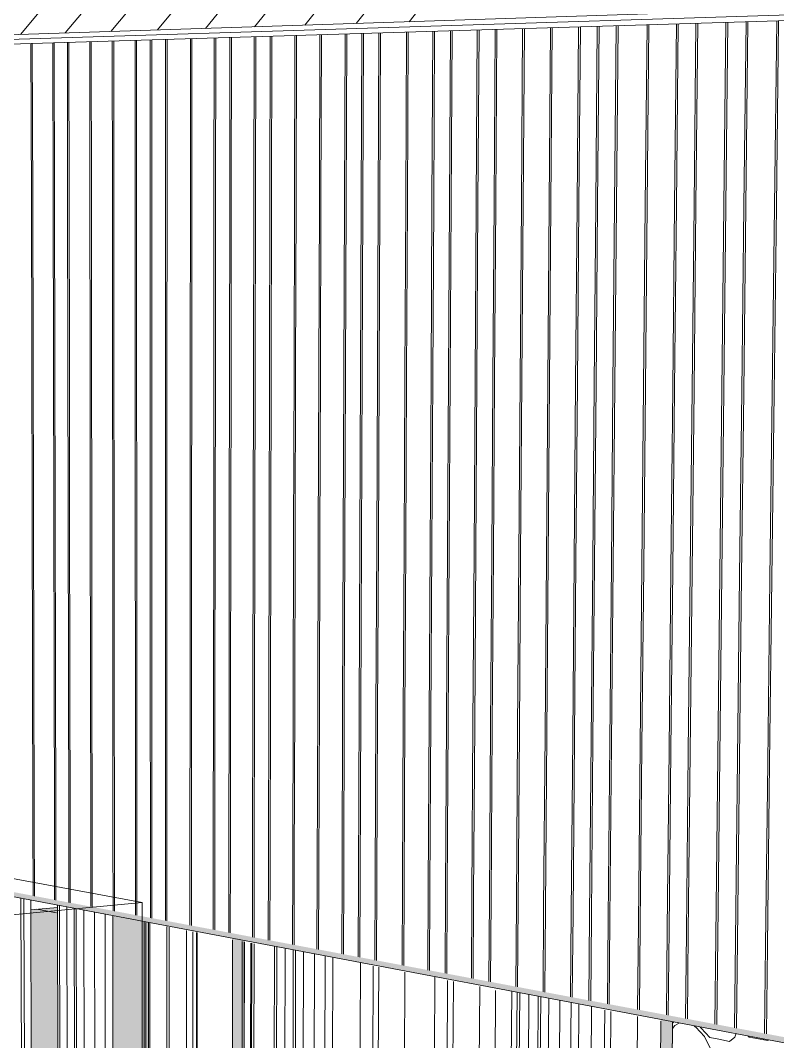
# Model space of a CAD drawing. Header units: inches. Extents: x 5690 to 5695, y -585 to 907.
# Drawn here: x 5690.5857 to 5690.749, y 907.0111 to 907.2314 of the extents above; entities that cross this region are included whole.
import ezdxf

# ---------------------------------------------------------------- set-up
doc = ezdxf.new("R2010")
doc.units = ezdxf.units.IN
doc.header["$MEASUREMENT"] = 0
for name, color, linetype, lineweight in [('A-CLNG', 13, 'Continuous', 13), ('A-DOOR', 31, 'Continuous', 13), ('A-DOOR-FRAM', 31, 'Continuous', 9), ('A-GLAZ-CURT', 52, 'Continuous', 9), ('A-GLAZ-CWMG', 51, 'Continuous', 9), ('A-ROOF', 132, 'Continuous', 13), ('A-ROOF-1', 132, 'Continuous', 9), ('A-ROOF-PATT-1', 132, 'Continuous', 9), ('A-WALL', 113, 'Continuous', 13), ('A-WALL-PATT-1', 111, 'Continuous', 9), ('G-ANNO-SYMB-1', 111, 'Continuous', 9), ('I-WALL', 2, 'Continuous', 13), ('I-WALL-1', 2, 'Continuous', 9), ('S-COLS', 52, 'Continuous', 9), ('S-FNDN', 32, 'Continuous', 13), ('S-FNDN-1', 32, 'Continuous', 9)]:
    doc.layers.add(name, color=color, linetype=linetype, lineweight=lineweight)
doc.layers.add('A-DOOR-1', color=31, linetype='Continuous', lineweight=13, transparency=0.75)

# ---------------------------------------------------------------- blocks, each defined once
blk = doc.blocks.new('FP_1-3D View 1')
at = {"layer": 'A-WALL-PATT-1'}
for p, q in [((5690.7209, 907.19157), (5690.72127, 907.23048)), ((5690.72681, 907.19152), (5690.72721, 907.23066)), ((5690.72722, 907.19151), (5690.72761, 907.23067)), ((5690.73102, 907.19147), (5690.73143, 907.23079)), ((5690.73143, 907.19147), (5690.73184, 907.2308)), ((5690.73747, 907.19141), (5690.7379, 907.23098)), ((5690.73788, 907.19141), (5690.73832, 907.23099)), ((5690.74176, 907.19137), (5690.74222, 907.23111)), ((5690.74218, 907.19137), (5690.74264, 907.23112)), ((5690.74835, 907.19131), (5690.74884, 907.23131)), ((5690.74878, 907.1913), (5690.74926, 907.23133)), ((5690.65021, 907.19225), (5690.65032, 907.22833)), ((5690.65055, 907.19225), (5690.65067, 907.22834)), ((5690.65563, 907.1922), (5690.65577, 907.22849)), ((5690.65598, 907.1922), (5690.65612, 907.2285)), ((5690.65925, 907.19217), (5690.6594, 907.2286)), ((5690.6596, 907.19216), (5690.65975, 907.22861)), ((5690.6629, 907.19213), (5690.66306, 907.22871)), ((5690.66325, 907.19213), (5690.66341, 907.22872)), ((5690.66884, 907.19208), (5690.66902, 907.22889)), ((5690.6692, 907.19207), (5690.66938, 907.22891)), ((5690.67449, 907.19202), (5690.67469, 907.22907)), ((5690.67486, 907.19202), (5690.67506, 907.22908)), ((5690.67826, 907.19198), (5690.67848, 907.22918)), ((5690.67863, 907.19198), (5690.67884, 907.22919)), ((5690.68404, 907.19193), (5690.68427, 907.22936)), ((5690.68441, 907.19192), (5690.68464, 907.22937)), ((5690.68788, 907.19189), (5690.68813, 907.22947)), ((5690.68826, 907.19189), (5690.68851, 907.22948)), ((5690.69378, 907.19183), (5690.69405, 907.22965)), ((5690.69415, 907.19183), (5690.69443, 907.22966)), ((5690.69974, 907.19178), (5690.70004, 907.22983)), ((5690.70013, 907.19177), (5690.70042, 907.22985)), ((5690.70579, 907.19172), (5690.7061, 907.23002)), ((5690.70617, 907.19171), (5690.70649, 907.23003)), ((5690.70981, 907.19168), (5690.71014, 907.23014)), ((5690.71021, 907.19168), (5690.71054, 907.23015)), ((5690.71388, 907.19164), (5690.71422, 907.23026)), ((5690.71427, 907.19164), (5690.71462, 907.23028)), ((5690.7205, 907.19158), (5690.72087, 907.23047)), ((5690.58809, 907.19285), (5690.588, 907.22644)), ((5690.58838, 907.19285), (5690.5883, 907.22645)), ((5690.59279, 907.19281), (5690.59272, 907.22658)), ((5690.59309, 907.19281), (5690.59303, 907.22659)), ((5690.59592, 907.19278), (5690.59586, 907.22668)), ((5690.59623, 907.19278), (5690.59617, 907.22669)), ((5690.60072, 907.19273), (5690.60067, 907.22682)), ((5690.60103, 907.19273), (5690.60098, 907.22683)), ((5690.60557, 907.19269), (5690.60554, 907.22697)), ((5690.60588, 907.19268), (5690.60585, 907.22698)), ((5690.61047, 907.19264), (5690.61046, 907.22712)), ((5690.61079, 907.19264), (5690.61077, 907.22713)), ((5690.61374, 907.19261), (5690.61373, 907.22722)), ((5690.61405, 907.1926), (5690.61405, 907.22723)), ((5690.61703, 907.19258), (5690.61703, 907.22732)), ((5690.61735, 907.19257), (5690.61735, 907.22733)), ((5690.62239, 907.19252), (5690.62241, 907.22748)), ((5690.62271, 907.19252), (5690.62273, 907.22749)), ((5690.62748, 907.19247), (5690.62752, 907.22764)), ((5690.62781, 907.19247), (5690.62785, 907.22765)), ((5690.63088, 907.19244), (5690.63093, 907.22774)), ((5690.63121, 907.19244), (5690.63126, 907.22775)), ((5690.63608, 907.19239), (5690.63615, 907.2279)), ((5690.63641, 907.19239), (5690.63648, 907.22791)), ((5690.63954, 907.19236), (5690.63962, 907.228)), ((5690.63988, 907.19235), (5690.63996, 907.22801)), ((5690.64484, 907.19231), (5690.64494, 907.22816)), ((5690.64518, 907.1923), (5690.64528, 907.22817)), ((5690.58817, 907.15897), (5690.58809, 907.19285)), ((5690.58809, 907.19285), (5690.58809, 907.19285)), ((5690.58847, 907.15896), (5690.58838, 907.19285)), ((5690.58838, 907.19285), (5690.58838, 907.19285)), ((5690.59286, 907.15874), (5690.59279, 907.19281)), ((5690.59279, 907.19281), (5690.59279, 907.19281)), ((5690.59316, 907.15872), (5690.59309, 907.19281)), ((5690.59309, 907.19281), (5690.59309, 907.19281)), ((5690.59598, 907.15858), (5690.59592, 907.19278)), ((5690.59592, 907.19278), (5690.59592, 907.19278)), ((5690.59629, 907.15857), (5690.59623, 907.19278)), ((5690.59623, 907.19278), (5690.59623, 907.19278)), ((5690.60076, 907.15834), (5690.60072, 907.19273)), ((5690.60072, 907.19273), (5690.60072, 907.19273)), ((5690.60107, 907.15833), (5690.60103, 907.19273)), ((5690.60103, 907.19273), (5690.60103, 907.19273)), ((5690.6056, 907.1581), (5690.60557, 907.19269)), ((5690.60557, 907.19269), (5690.60557, 907.19269)), ((5690.60591, 907.15809), (5690.60588, 907.19268)), ((5690.60588, 907.19268), (5690.60588, 907.19268)), ((5690.61049, 907.15786), (5690.61047, 907.19264)), ((5690.61047, 907.19264), (5690.61047, 907.19264)), ((5690.6108, 907.15784), (5690.61079, 907.19264)), ((5690.61079, 907.19264), (5690.61079, 907.19264)), ((5690.61374, 907.1577), (5690.61374, 907.19261)), ((5690.61374, 907.19261), (5690.61374, 907.19261)), ((5690.61406, 907.15768), (5690.61405, 907.1926)), ((5690.61405, 907.1926), (5690.61405, 907.1926)), ((5690.61702, 907.15753), (5690.61703, 907.19258)), ((5690.61703, 907.19258), (5690.61703, 907.19258)), ((5690.61734, 907.15752), (5690.61735, 907.19257)), ((5690.61735, 907.19257), (5690.61735, 907.19257)), ((5690.62236, 907.15726), (5690.62239, 907.19252)), ((5690.62239, 907.19252), (5690.62239, 907.19252)), ((5690.62269, 907.15725), (5690.62271, 907.19252)), ((5690.62271, 907.19252), (5690.62271, 907.19252)), ((5690.62744, 907.15701), (5690.62748, 907.19247)), ((5690.62748, 907.19247), (5690.62748, 907.19247)), ((5690.62777, 907.15699), (5690.62781, 907.19247)), ((5690.62781, 907.19247), (5690.62781, 907.19247)), ((5690.63083, 907.15684), (5690.63088, 907.19244)), ((5690.63088, 907.19244), (5690.63088, 907.19244)), ((5690.63116, 907.15683), (5690.63121, 907.19244)), ((5690.63121, 907.19244), (5690.63121, 907.19244)), ((5690.63601, 907.15658), (5690.63608, 907.19239)), ((5690.63608, 907.19239), (5690.63608, 907.19239)), ((5690.63634, 907.15657), (5690.63641, 907.19239)), ((5690.63641, 907.19239), (5690.63641, 907.19239)), ((5690.63946, 907.15641), (5690.63954, 907.19236)), ((5690.63954, 907.19236), (5690.63954, 907.19236)), ((5690.6398, 907.15639), (5690.63988, 907.19235)), ((5690.63988, 907.19235), (5690.63988, 907.19235)), ((5690.64474, 907.15615), (5690.64484, 907.19231)), ((5690.64484, 907.19231), (5690.64484, 907.19231)), ((5690.64508, 907.15613), (5690.64518, 907.1923)), ((5690.64518, 907.1923), (5690.64518, 907.1923)), ((5690.65009, 907.15588), (5690.65021, 907.19225)), ((5690.65021, 907.19225), (5690.65021, 907.19225)), ((5690.65043, 907.15586), (5690.65055, 907.19225)), ((5690.65055, 907.19225), (5690.65055, 907.19225)), ((5690.6555, 907.15561), (5690.65563, 907.1922)), ((5690.65563, 907.1922), (5690.65563, 907.1922)), ((5690.65585, 907.15559), (5690.65598, 907.1922)), ((5690.65598, 907.1922), (5690.65598, 907.1922)), ((5690.6591, 907.15543), (5690.65925, 907.19217)), ((5690.65925, 907.19217), (5690.65925, 907.19217)), ((5690.65945, 907.15541), (5690.6596, 907.19216)), ((5690.6596, 907.19216), (5690.6596, 907.19216)), ((5690.66274, 907.15525), (5690.6629, 907.19213)), ((5690.6629, 907.19213), (5690.6629, 907.19213)), ((5690.66309, 907.15523), (5690.66325, 907.19213)), ((5690.66325, 907.19213), (5690.66325, 907.19213)), ((5690.66866, 907.15495), (5690.66884, 907.19208)), ((5690.66884, 907.19208), (5690.66884, 907.19208)), ((5690.66902, 907.15493), (5690.6692, 907.19207)), ((5690.6692, 907.19207), (5690.6692, 907.19207)), ((5690.67429, 907.15467), (5690.67449, 907.19202)), ((5690.67449, 907.19202), (5690.67449, 907.19202)), ((5690.67466, 907.15465), (5690.67486, 907.19202)), ((5690.67486, 907.19202), (5690.67486, 907.19202)), ((5690.67805, 907.15448), (5690.67826, 907.19198)), ((5690.67826, 907.19198), (5690.67826, 907.19198)), ((5690.67841, 907.15447), (5690.67863, 907.19198)), ((5690.67863, 907.19198), (5690.67863, 907.19198)), ((5690.6838, 907.1542), (5690.68404, 907.19193)), ((5690.68404, 907.19193), (5690.68404, 907.19193)), ((5690.68417, 907.15418), (5690.68441, 907.19192)), ((5690.68441, 907.19192), (5690.68441, 907.19192)), ((5690.68763, 907.154), (5690.68788, 907.19189)), ((5690.68788, 907.19189), (5690.68788, 907.19189)), ((5690.68801, 907.15399), (5690.68826, 907.19189)), ((5690.68826, 907.19189), (5690.68826, 907.19189)), ((5690.6935, 907.15371), (5690.69378, 907.19183)), ((5690.69378, 907.19183), (5690.69378, 907.19183)), ((5690.69388, 907.15369), (5690.69415, 907.19183)), ((5690.69415, 907.19183), (5690.69415, 907.19183)), ((5690.69945, 907.15341), (5690.69974, 907.19178)), ((5690.69974, 907.19178), (5690.69974, 907.19178)), ((5690.69983, 907.1534), (5690.70013, 907.19177)), ((5690.70013, 907.19177), (5690.70013, 907.19177)), ((5690.70547, 907.15311), (5690.70579, 907.19172)), ((5690.70579, 907.19172), (5690.70579, 907.19172)), ((5690.70586, 907.15309), (5690.70617, 907.19171)), ((5690.70617, 907.19171), (5690.70617, 907.19171)), ((5690.70948, 907.15291), (5690.70981, 907.19168)), ((5690.70981, 907.19168), (5690.70981, 907.19168)), ((5690.70987, 907.15289), (5690.71021, 907.19168)), ((5690.71021, 907.19168), (5690.71021, 907.19168)), ((5690.71353, 907.15271), (5690.71388, 907.19164)), ((5690.71388, 907.19164), (5690.71388, 907.19164)), ((5690.71392, 907.15269), (5690.71427, 907.19164)), ((5690.71427, 907.19164), (5690.71427, 907.19164)), ((5690.72013, 907.15238), (5690.7205, 907.19158)), ((5690.7205, 907.19158), (5690.7205, 907.19158)), ((5690.72052, 907.15236), (5690.7209, 907.19157)), ((5690.7209, 907.19157), (5690.7209, 907.19157)), ((5690.72641, 907.15207), (5690.72681, 907.19152)), ((5690.72681, 907.19152), (5690.72681, 907.19152)), ((5690.72681, 907.15205), (5690.72722, 907.19151)), ((5690.72722, 907.19151), (5690.72722, 907.19151)), ((5690.7306, 907.15186), (5690.73102, 907.19147)), ((5690.73101, 907.15184), (5690.73143, 907.19147)), ((5690.73102, 907.19147), (5690.73102, 907.19147)), ((5690.73143, 907.19147), (5690.73143, 907.19147)), ((5690.73702, 907.15154), (5690.73747, 907.19141)), ((5690.73743, 907.15152), (5690.73788, 907.19141)), ((5690.73747, 907.19141), (5690.73747, 907.19141)), ((5690.73788, 907.19141), (5690.73788, 907.19141)), ((5690.7413, 907.15132), (5690.74176, 907.19137)), ((5690.74172, 907.1513), (5690.74218, 907.19137)), ((5690.74176, 907.19137), (5690.74176, 907.19137)), ((5690.74218, 907.19137), (5690.74218, 907.19137)), ((5690.74787, 907.151), (5690.74835, 907.19131)), ((5690.74829, 907.15098), (5690.74878, 907.1913)), ((5690.74835, 907.19131), (5690.74835, 907.19131)), ((5690.74878, 907.1913), (5690.74878, 907.1913)), ((5690.58825, 907.1253), (5690.58817, 907.15897)), ((5690.58817, 907.15897), (5690.58817, 907.15897)), ((5690.58855, 907.12527), (5690.58847, 907.15896)), ((5690.58847, 907.15896), (5690.58847, 907.15896)), ((5690.59293, 907.12488), (5690.59286, 907.15874)), ((5690.59286, 907.15874), (5690.59286, 907.15874)), ((5690.59323, 907.12485), (5690.59316, 907.15872)), ((5690.59316, 907.15872), (5690.59316, 907.15872)), ((5690.59604, 907.1246), (5690.59598, 907.15858)), ((5690.59598, 907.15858), (5690.59598, 907.15858)), ((5690.59635, 907.12457), (5690.59629, 907.15857)), ((5690.59629, 907.15857), (5690.59629, 907.15857)), ((5690.60081, 907.12417), (5690.60076, 907.15834)), ((5690.60076, 907.15834), (5690.60076, 907.15834)), ((5690.60111, 907.12414), (5690.60107, 907.15833)), ((5690.60107, 907.15833), (5690.60107, 907.15833)), ((5690.60563, 907.12374), (5690.6056, 907.1581)), ((5690.6056, 907.1581), (5690.6056, 907.1581)), ((5690.60594, 907.12371), (5690.60591, 907.15809)), ((5690.60591, 907.15809), (5690.60591, 907.15809)), ((5690.6105, 907.1233), (5690.61049, 907.15786)), ((5690.61049, 907.15786), (5690.61049, 907.15786)), ((5690.61081, 907.12327), (5690.6108, 907.15784)), ((5690.6108, 907.15784), (5690.6108, 907.15784)), ((5690.61375, 907.123), (5690.61374, 907.1577)), ((5690.61374, 907.1577), (5690.61374, 907.1577)), ((5690.61406, 907.12298), (5690.61406, 907.15768)), ((5690.61406, 907.15768), (5690.61406, 907.15768)), ((5690.61701, 907.12271), (5690.61702, 907.15753)), ((5690.61702, 907.15753), (5690.61702, 907.15753)), ((5690.61733, 907.12268), (5690.61734, 907.15752)), ((5690.61734, 907.15752), (5690.61734, 907.15752)), ((5690.62234, 907.12223), (5690.62236, 907.15726)), ((5690.62236, 907.15726), (5690.62236, 907.15726)), ((5690.62266, 907.1222), (5690.62269, 907.15725)), ((5690.62269, 907.15725), (5690.62269, 907.15725)), ((5690.62741, 907.12178), (5690.62744, 907.15701)), ((5690.62744, 907.15701), (5690.62744, 907.15701)), ((5690.62773, 907.12175), (5690.62777, 907.15699)), ((5690.62777, 907.15699), (5690.62777, 907.15699)), ((5690.63078, 907.12147), (5690.63083, 907.15684)), ((5690.63083, 907.15684), (5690.63083, 907.15684)), ((5690.63111, 907.12144), (5690.63116, 907.15683)), ((5690.63116, 907.15683), (5690.63116, 907.15683)), ((5690.63594, 907.12101), (5690.63601, 907.15658)), ((5690.63601, 907.15658), (5690.63601, 907.15658)), ((5690.63627, 907.12098), (5690.63634, 907.15657)), ((5690.63634, 907.15657), (5690.63634, 907.15657)), ((5690.63938, 907.1207), (5690.63946, 907.15641)), ((5690.63946, 907.15641), (5690.63946, 907.15641)), ((5690.63972, 907.12067), (5690.6398, 907.15639)), ((5690.6398, 907.15639), (5690.6398, 907.15639)), ((5690.64465, 907.12022), (5690.64474, 907.15615)), ((5690.64474, 907.15615), (5690.64474, 907.15615)), ((5690.64499, 907.12019), (5690.64508, 907.15613)), ((5690.64508, 907.15613), (5690.64508, 907.15613)), ((5690.64998, 907.11974), (5690.65009, 907.15588)), ((5690.65009, 907.15588), (5690.65009, 907.15588)), ((5690.65032, 907.11971), (5690.65043, 907.15586)), ((5690.65043, 907.15586), (5690.65043, 907.15586)), ((5690.65537, 907.11926), (5690.6555, 907.15561)), ((5690.6555, 907.15561), (5690.6555, 907.15561)), ((5690.65571, 907.11923), (5690.65585, 907.15559)), ((5690.65585, 907.15559), (5690.65585, 907.15559)), ((5690.65896, 907.11894), (5690.6591, 907.15543)), ((5690.6591, 907.15543), (5690.6591, 907.15543)), ((5690.65931, 907.1189), (5690.65945, 907.15541)), ((5690.65945, 907.15541), (5690.65945, 907.15541)), ((5690.66258, 907.11861), (5690.66274, 907.15525)), ((5690.66274, 907.15525), (5690.66274, 907.15525)), ((5690.66293, 907.11858), (5690.66309, 907.15523)), ((5690.66309, 907.15523), (5690.66309, 907.15523)), ((5690.66848, 907.11808), (5690.66866, 907.15495)), ((5690.66866, 907.15495), (5690.66866, 907.15495)), ((5690.66883, 907.11805), (5690.66902, 907.15493)), ((5690.66902, 907.15493), (5690.66902, 907.15493)), ((5690.67409, 907.11757), (5690.67429, 907.15467)), ((5690.67429, 907.15467), (5690.67429, 907.15467)), ((5690.67445, 907.11754), (5690.67466, 907.15465)), ((5690.67466, 907.15465), (5690.67466, 907.15465)), ((5690.67784, 907.11724), (5690.67805, 907.15448)), ((5690.67805, 907.15448), (5690.67805, 907.15448)), ((5690.6782, 907.1172), (5690.67841, 907.15447)), ((5690.67841, 907.15447), (5690.67841, 907.15447)), ((5690.68357, 907.11672), (5690.6838, 907.1542)), ((5690.6838, 907.1542), (5690.6838, 907.1542)), ((5690.68393, 907.11669), (5690.68417, 907.15418)), ((5690.68417, 907.15418), (5690.68417, 907.15418)), ((5690.68738, 907.11638), (5690.68763, 907.154)), ((5690.68763, 907.154), (5690.68763, 907.154)), ((5690.68776, 907.11634), (5690.68801, 907.15399)), ((5690.68801, 907.15399), (5690.68801, 907.15399)), ((5690.69323, 907.11585), (5690.6935, 907.15371)), ((5690.6935, 907.15371), (5690.6935, 907.15371)), ((5690.69361, 907.11582), (5690.69388, 907.15369)), ((5690.69388, 907.15369), (5690.69388, 907.15369)), ((5690.69916, 907.11532), (5690.69945, 907.15341)), ((5690.69945, 907.15341), (5690.69945, 907.15341)), ((5690.69954, 907.11528), (5690.69983, 907.1534)), ((5690.69983, 907.1534), (5690.69983, 907.1534)), ((5690.70515, 907.11478), (5690.70547, 907.15311)), ((5690.70547, 907.15311), (5690.70547, 907.15311)), ((5690.70554, 907.11474), (5690.70586, 907.15309)), ((5690.70586, 907.15309), (5690.70586, 907.15309)), ((5690.70915, 907.11442), (5690.70948, 907.15291)), ((5690.70948, 907.15291), (5690.70948, 907.15291)), ((5690.70954, 907.11438), (5690.70987, 907.15289)), ((5690.70987, 907.15289), (5690.70987, 907.15289)), ((5690.71318, 907.11406), (5690.71353, 907.15271)), ((5690.71353, 907.15271), (5690.71353, 907.15271)), ((5690.71357, 907.11402), (5690.71392, 907.15269)), ((5690.71392, 907.15269), (5690.71392, 907.15269)), ((5690.71975, 907.11347), (5690.72013, 907.15238)), ((5690.72013, 907.15238), (5690.72013, 907.15238)), ((5690.72015, 907.11343), (5690.72052, 907.15236)), ((5690.72052, 907.15236), (5690.72052, 907.15236)), ((5690.72601, 907.1129), (5690.72641, 907.15207)), ((5690.72641, 907.15207), (5690.72641, 907.15207)), ((5690.72642, 907.11287), (5690.72681, 907.15205)), ((5690.72681, 907.15205), (5690.72681, 907.15205)), ((5690.73019, 907.11253), (5690.7306, 907.15186)), ((5690.73059, 907.11249), (5690.73101, 907.15184)), ((5690.7306, 907.15186), (5690.7306, 907.15186)), ((5690.73101, 907.15184), (5690.73101, 907.15184)), ((5690.73658, 907.11195), (5690.73702, 907.15154)), ((5690.73699, 907.11191), (5690.73743, 907.15152)), ((5690.73702, 907.15154), (5690.73702, 907.15154)), ((5690.73743, 907.15152), (5690.73743, 907.15152)), ((5690.74085, 907.11157), (5690.7413, 907.15132)), ((5690.74126, 907.11153), (5690.74172, 907.1513)), ((5690.7413, 907.15132), (5690.7413, 907.15132)), ((5690.74172, 907.1513), (5690.74172, 907.1513)), ((5690.74738, 907.11098), (5690.74787, 907.151)), ((5690.7478, 907.11094), (5690.74829, 907.15098)), ((5690.74787, 907.151), (5690.74787, 907.151)), ((5690.74829, 907.15098), (5690.74829, 907.15098)), ((5690.58834, 907.09183), (5690.58825, 907.1253)), ((5690.58825, 907.1253), (5690.58825, 907.1253)), ((5690.58863, 907.09179), (5690.58855, 907.12527)), ((5690.58855, 907.12527), (5690.58855, 907.12527)), ((5690.593, 907.09123), (5690.59293, 907.12488)), ((5690.59293, 907.12488), (5690.59293, 907.12488)), ((5690.5933, 907.09119), (5690.59323, 907.12485)), ((5690.59323, 907.12485), (5690.59323, 907.12485)), ((5690.5961, 907.09082), (5690.59604, 907.1246)), ((5690.59604, 907.1246), (5690.59604, 907.1246)), ((5690.59641, 907.09078), (5690.59635, 907.12457)), ((5690.59635, 907.12457), (5690.59635, 907.12457)), ((5690.60085, 907.09021), (5690.60081, 907.12417)), ((5690.60081, 907.12417), (5690.60081, 907.12417)), ((5690.60116, 907.09017), (5690.60111, 907.12414)), ((5690.60111, 907.12414), (5690.60111, 907.12414)), ((5690.60566, 907.08958), (5690.60563, 907.12374)), ((5690.60563, 907.12374), (5690.60563, 907.12374)), ((5690.60597, 907.08954), (5690.60594, 907.12371)), ((5690.60594, 907.12371), (5690.60594, 907.12371)), ((5690.61052, 907.08895), (5690.6105, 907.1233)), ((5690.6105, 907.1233), (5690.6105, 907.1233)), ((5690.61083, 907.08891), (5690.61081, 907.12327)), ((5690.61081, 907.12327), (5690.61081, 907.12327)), ((5690.61375, 907.08853), (5690.61375, 907.123)), ((5690.61375, 907.123), (5690.61375, 907.123)), ((5690.61406, 907.08849), (5690.61406, 907.12298)), ((5690.61406, 907.12298), (5690.61406, 907.12298)), ((5690.61701, 907.08811), (5690.61701, 907.12271)), ((5690.61701, 907.12271), (5690.61701, 907.12271)), ((5690.61733, 907.08807), (5690.61733, 907.12268)), ((5690.61733, 907.12268), (5690.61733, 907.12268)), ((5690.62232, 907.08742), (5690.62234, 907.12223)), ((5690.62234, 907.12223), (5690.62234, 907.12223)), ((5690.62264, 907.08738), (5690.62266, 907.1222)), ((5690.62266, 907.1222), (5690.62266, 907.1222)), ((5690.62737, 907.08677), (5690.62741, 907.12178)), ((5690.62741, 907.12178), (5690.62741, 907.12178)), ((5690.62769, 907.08672), (5690.62773, 907.12175)), ((5690.62773, 907.12175), (5690.62773, 907.12175)), ((5690.63073, 907.08633), (5690.63078, 907.12147)), ((5690.63078, 907.12147), (5690.63078, 907.12147)), ((5690.63106, 907.08629), (5690.63111, 907.12144)), ((5690.63111, 907.12144), (5690.63111, 907.12144)), ((5690.63588, 907.08566), (5690.63594, 907.12101)), ((5690.63594, 907.12101), (5690.63594, 907.12101)), ((5690.63621, 907.08562), (5690.63627, 907.12098)), ((5690.63627, 907.12098), (5690.63627, 907.12098)), ((5690.6393, 907.08522), (5690.63938, 907.1207)), ((5690.63938, 907.1207), (5690.63938, 907.1207)), ((5690.63964, 907.08517), (5690.63972, 907.12067)), ((5690.63972, 907.12067), (5690.63972, 907.12067)), ((5690.64455, 907.08454), (5690.64465, 907.12022)), ((5690.64465, 907.12022), (5690.64465, 907.12022)), ((5690.64489, 907.08449), (5690.64499, 907.12019)), ((5690.64499, 907.12019), (5690.64499, 907.12019)), ((5690.64986, 907.08385), (5690.64998, 907.11974)), ((5690.64998, 907.11974), (5690.64998, 907.11974)), ((5690.6502, 907.0838), (5690.65032, 907.11971)), ((5690.65032, 907.11971), (5690.65032, 907.11971)), ((5690.65523, 907.08315), (5690.65537, 907.11926)), ((5690.65537, 907.11926), (5690.65537, 907.11926)), ((5690.65558, 907.0831), (5690.65571, 907.11923)), ((5690.65571, 907.11923), (5690.65571, 907.11923)), ((5690.65881, 907.08268), (5690.65896, 907.11894)), ((5690.65896, 907.11894), (5690.65896, 907.11894)), ((5690.65916, 907.08264), (5690.65931, 907.1189)), ((5690.65931, 907.1189), (5690.65931, 907.1189)), ((5690.66242, 907.08222), (5690.66258, 907.11861)), ((5690.66258, 907.11861), (5690.66258, 907.11861)), ((5690.66277, 907.08217), (5690.66293, 907.11858)), ((5690.66293, 907.11858), (5690.66293, 907.11858)), ((5690.6683, 907.08145), (5690.66848, 907.11808)), ((5690.66848, 907.11808), (5690.66848, 907.11808)), ((5690.66866, 907.08141), (5690.66883, 907.11805)), ((5690.66883, 907.11805), (5690.66883, 907.11805)), ((5690.6739, 907.08073), (5690.67409, 907.11757)), ((5690.67409, 907.11757), (5690.67409, 907.11757)), ((5690.67425, 907.08068), (5690.67445, 907.11754)), ((5690.67445, 907.11754), (5690.67445, 907.11754)), ((5690.67762, 907.08024), (5690.67784, 907.11724)), ((5690.67784, 907.11724), (5690.67784, 907.11724)), ((5690.67799, 907.0802), (5690.6782, 907.1172)), ((5690.6782, 907.1172), (5690.6782, 907.1172)), ((5690.68333, 907.0795), (5690.68357, 907.11672)), ((5690.68357, 907.11672), (5690.68357, 907.11672)), ((5690.6837, 907.07946), (5690.68393, 907.11669)), ((5690.68393, 907.11669), (5690.68393, 907.11669)), ((5690.68714, 907.07901), (5690.68738, 907.11638)), ((5690.68738, 907.11638), (5690.68738, 907.11638)), ((5690.68751, 907.07896), (5690.68776, 907.11634)), ((5690.68776, 907.11634), (5690.68776, 907.11634)), ((5690.69297, 907.07825), (5690.69323, 907.11585)), ((5690.69323, 907.11585), (5690.69323, 907.11585)), ((5690.69334, 907.0782), (5690.69361, 907.11582)), ((5690.69361, 907.11582), (5690.69361, 907.11582)), ((5690.69887, 907.07749), (5690.69916, 907.11532)), ((5690.69916, 907.11532), (5690.69916, 907.11532)), ((5690.69924, 907.07744), (5690.69954, 907.11528)), ((5690.69954, 907.11528), (5690.69954, 907.11528)), ((5690.70484, 907.07671), (5690.70515, 907.11478)), ((5690.70515, 907.11478), (5690.70515, 907.11478)), ((5690.70522, 907.07666), (5690.70554, 907.11474)), ((5690.70554, 907.11474), (5690.70554, 907.11474)), ((5690.70882, 907.0762), (5690.70915, 907.11442)), ((5690.70915, 907.11442), (5690.70915, 907.11442)), ((5690.70921, 907.07615), (5690.70954, 907.11438)), ((5690.70954, 907.11438), (5690.70954, 907.11438)), ((5690.71284, 907.07567), (5690.71318, 907.11406)), ((5690.71318, 907.11406), (5690.71318, 907.11406)), ((5690.71323, 907.07562), (5690.71357, 907.11402)), ((5690.71357, 907.11402), (5690.71357, 907.11402)), ((5690.71938, 907.07482), (5690.71975, 907.11347)), ((5690.71975, 907.11347), (5690.71975, 907.11347)), ((5690.71978, 907.07477), (5690.72015, 907.11343)), ((5690.72015, 907.11343), (5690.72015, 907.11343)), ((5690.72562, 907.07402), (5690.72601, 907.1129)), ((5690.72601, 907.1129), (5690.72601, 907.1129)), ((5690.72602, 907.07396), (5690.72642, 907.11287)), ((5690.72642, 907.11287), (5690.72642, 907.11287)), ((5690.72978, 907.07348), (5690.73019, 907.11253)), ((5690.73018, 907.07342), (5690.73059, 907.11249)), ((5690.73019, 907.11253), (5690.73019, 907.11253)), ((5690.73059, 907.11249), (5690.73059, 907.11249)), ((5690.73615, 907.07265), (5690.73658, 907.11195)), ((5690.73655, 907.0726), (5690.73699, 907.11191)), ((5690.73658, 907.11195), (5690.73658, 907.11195)), ((5690.73699, 907.11191), (5690.73699, 907.11191)), ((5690.74039, 907.0721), (5690.74085, 907.11157)), ((5690.74081, 907.07204), (5690.74126, 907.11153)), ((5690.74085, 907.11157), (5690.74085, 907.11157)), ((5690.74126, 907.11153), (5690.74126, 907.11153)), ((5690.7469, 907.07125), (5690.74738, 907.11098)), ((5690.74732, 907.0712), (5690.7478, 907.11094)), ((5690.74738, 907.11098), (5690.74738, 907.11098)), ((5690.7478, 907.11094), (5690.7478, 907.11094)), ((5690.58842, 907.05857), (5690.58834, 907.09183)), ((5690.58834, 907.09183), (5690.58834, 907.09183)), ((5690.58871, 907.05852), (5690.58863, 907.09179)), ((5690.58863, 907.09179), (5690.58863, 907.09179)), ((5690.59307, 907.05778), (5690.593, 907.09123)), ((5690.593, 907.09123), (5690.593, 907.09123)), ((5690.59337, 907.05773), (5690.5933, 907.09119)), ((5690.5933, 907.09119), (5690.5933, 907.09119)), ((5690.59616, 907.05726), (5690.5961, 907.09082)), ((5690.5961, 907.09082), (5690.5961, 907.09082)), ((5690.59646, 907.05721), (5690.59641, 907.09078)), ((5690.59641, 907.09078), (5690.59641, 907.09078)), ((5690.6009, 907.05645), (5690.60085, 907.09021)), ((5690.60085, 907.09021), (5690.60085, 907.09021)), ((5690.6012, 907.0564), (5690.60116, 907.09017)), ((5690.60116, 907.09017), (5690.60116, 907.09017)), ((5690.60569, 907.05564), (5690.60566, 907.08958)), ((5690.60566, 907.08958), (5690.60566, 907.08958)), ((5690.606, 907.05559), (5690.60597, 907.08954)), ((5690.60597, 907.08954), (5690.60597, 907.08954)), ((5690.61053, 907.05482), (5690.61052, 907.08895)), ((5690.61052, 907.08895), (5690.61052, 907.08895)), ((5690.61084, 907.05477), (5690.61083, 907.08891)), ((5690.61083, 907.08891), (5690.61083, 907.08891)), ((5690.61376, 907.05428), (5690.61375, 907.08853)), ((5690.61375, 907.08853), (5690.61375, 907.08853)), ((5690.61407, 907.05422), (5690.61406, 907.08849)), ((5690.61406, 907.08849), (5690.61406, 907.08849)), ((5690.617, 907.05373), (5690.61701, 907.08811)), ((5690.61701, 907.08811), (5690.61701, 907.08811)), ((5690.61732, 907.05367), (5690.61733, 907.08807)), ((5690.61733, 907.08807), (5690.61733, 907.08807)), ((5690.6223, 907.05283), (5690.62232, 907.08742)), ((5690.62232, 907.08742), (5690.62232, 907.08742)), ((5690.62261, 907.05278), (5690.62264, 907.08738)), ((5690.62264, 907.08738), (5690.62264, 907.08738)), ((5690.62733, 907.05198), (5690.62737, 907.08677)), ((5690.62737, 907.08677), (5690.62737, 907.08677)), ((5690.62765, 907.05192), (5690.62769, 907.08672)), ((5690.62769, 907.08672), (5690.62769, 907.08672)), ((5690.63068, 907.05141), (5690.63073, 907.08633)), ((5690.63073, 907.08633), (5690.63073, 907.08633)), ((5690.63101, 907.05136), (5690.63106, 907.08629)), ((5690.63106, 907.08629), (5690.63106, 907.08629)), ((5690.63581, 907.05054), (5690.63588, 907.08566)), ((5690.63588, 907.08566), (5690.63588, 907.08566)), ((5690.63614, 907.05049), (5690.63621, 907.08562)), ((5690.63621, 907.08562), (5690.63621, 907.08562)), ((5690.63923, 907.04997), (5690.6393, 907.08522)), ((5690.6393, 907.08522), (5690.6393, 907.08522)), ((5690.63956, 907.04991), (5690.63964, 907.08517)), ((5690.63964, 907.08517), (5690.63964, 907.08517)), ((5690.64446, 907.04908), (5690.64455, 907.08454)), ((5690.64455, 907.08454), (5690.64455, 907.08454)), ((5690.64479, 907.04902), (5690.64489, 907.08449)), ((5690.64489, 907.08449), (5690.64489, 907.08449)), ((5690.64975, 907.04818), (5690.64986, 907.08385)), ((5690.64986, 907.08385), (5690.64986, 907.08385)), ((5690.65009, 907.04813), (5690.6502, 907.0838)), ((5690.6502, 907.0838), (5690.6502, 907.0838)), ((5690.6551, 907.04728), (5690.65523, 907.08315)), ((5690.65523, 907.08315), (5690.65523, 907.08315)), ((5690.65545, 907.04722), (5690.65558, 907.0831)), ((5690.65558, 907.0831), (5690.65558, 907.0831)), ((5690.65867, 907.04667), (5690.65881, 907.08268)), ((5690.65881, 907.08268), (5690.65881, 907.08268)), ((5690.65902, 907.04661), (5690.65916, 907.08264)), ((5690.65916, 907.08264), (5690.65916, 907.08264)), ((5690.66226, 907.04606), (5690.66242, 907.08222)), ((5690.66242, 907.08222), (5690.66242, 907.08222)), ((5690.66261, 907.04601), (5690.66277, 907.08217)), ((5690.66277, 907.08217), (5690.66277, 907.08217)), ((5690.66812, 907.04507), (5690.6683, 907.08145)), ((5690.6683, 907.08145), (5690.6683, 907.08145)), ((5690.66848, 907.04501), (5690.66866, 907.08141)), ((5690.66866, 907.08141), (5690.66866, 907.08141)), ((5690.6737, 907.04413), (5690.6739, 907.08073)), ((5690.6739, 907.08073), (5690.6739, 907.08073)), ((5690.67406, 907.04407), (5690.67425, 907.08068)), ((5690.67425, 907.08068), (5690.67425, 907.08068)), ((5690.67741, 907.0435), (5690.67762, 907.08024)), ((5690.67762, 907.08024), (5690.67762, 907.08024)), ((5690.67777, 907.04344), (5690.67799, 907.0802)), ((5690.67799, 907.0802), (5690.67799, 907.0802)), ((5690.6831, 907.04254), (5690.68333, 907.0795)), ((5690.68333, 907.0795), (5690.68333, 907.0795)), ((5690.68347, 907.04247), (5690.6837, 907.07946)), ((5690.6837, 907.07946), (5690.6837, 907.07946)), ((5690.68689, 907.0419), (5690.68714, 907.07901)), ((5690.68714, 907.07901), (5690.68714, 907.07901)), ((5690.68726, 907.04183), (5690.68751, 907.07896)), ((5690.68751, 907.07896), (5690.68751, 907.07896)), ((5690.6927, 907.04091), (5690.69297, 907.07825)), ((5690.69297, 907.07825), (5690.69297, 907.07825)), ((5690.69307, 907.04085), (5690.69334, 907.0782)), ((5690.69334, 907.0782), (5690.69334, 907.0782)), ((5690.69858, 907.03992), (5690.69887, 907.07749)), ((5690.69887, 907.07749), (5690.69887, 907.07749)), ((5690.69895, 907.03985), (5690.69924, 907.07744)), ((5690.69924, 907.07744), (5690.69924, 907.07744)), ((5690.70453, 907.03891), (5690.70484, 907.07671)), ((5690.70484, 907.07671), (5690.70484, 907.07671)), ((5690.70491, 907.03884), (5690.70522, 907.07666)), ((5690.70522, 907.07666), (5690.70522, 907.07666)), ((5690.7085, 907.03824), (5690.70882, 907.0762)), ((5690.70882, 907.0762), (5690.70882, 907.0762)), ((5690.70888, 907.03817), (5690.70921, 907.07615)), ((5690.70921, 907.07615), (5690.70921, 907.07615)), ((5690.71249, 907.03756), (5690.71284, 907.07567)), ((5690.71284, 907.07567), (5690.71284, 907.07567)), ((5690.71288, 907.03749), (5690.71323, 907.07562)), ((5690.71323, 907.07562), (5690.71323, 907.07562)), ((5690.71902, 907.03646), (5690.71938, 907.07482)), ((5690.71938, 907.07482), (5690.71938, 907.07482)), ((5690.71941, 907.03639), (5690.71978, 907.07477)), ((5690.71978, 907.07477), (5690.71978, 907.07477)), ((5690.72523, 907.0354), (5690.72562, 907.07402)), ((5690.72562, 907.07402), (5690.72562, 907.07402)), ((5690.72563, 907.03534), (5690.72602, 907.07396)), ((5690.72602, 907.07396), (5690.72602, 907.07396)), ((5690.72937, 907.0347), (5690.72978, 907.07348)), ((5690.72977, 907.03464), (5690.73018, 907.07342)), ((5690.72978, 907.07348), (5690.72978, 907.07348)), ((5690.73018, 907.07342), (5690.73018, 907.07342)), ((5690.73571, 907.03363), (5690.73615, 907.07265)), ((5690.73612, 907.03356), (5690.73655, 907.0726)), ((5690.73615, 907.07265), (5690.73615, 907.07265)), ((5690.73655, 907.0726), (5690.73655, 907.0726)), ((5690.73994, 907.03291), (5690.74039, 907.0721)), ((5690.74035, 907.03284), (5690.74081, 907.07204)), ((5690.74039, 907.0721), (5690.74039, 907.0721)), ((5690.74081, 907.07204), (5690.74081, 907.07204)), ((5690.74642, 907.03182), (5690.7469, 907.07125)), ((5690.74684, 907.03175), (5690.74732, 907.0712)), ((5690.7469, 907.07125), (5690.7469, 907.07125)), ((5690.74732, 907.0712), (5690.74732, 907.0712)), ((5690.58846, 907.04253), (5690.58842, 907.05857)), ((5690.58842, 907.05857), (5690.58842, 907.05857)), ((5690.58875, 907.04247), (5690.58871, 907.05852)), ((5690.58871, 907.05852), (5690.58871, 907.05852)), ((5690.5931, 907.04165), (5690.59307, 907.05778)), ((5690.59307, 907.05778), (5690.59307, 907.05778)), ((5690.5934, 907.0416), (5690.59337, 907.05773)), ((5690.59337, 907.05773), (5690.59337, 907.05773)), ((5690.59619, 907.04107), (5690.59616, 907.05726)), ((5690.59616, 907.05726), (5690.59616, 907.05726)), ((5690.59649, 907.04101), (5690.59646, 907.05721)), ((5690.59646, 907.05721), (5690.59646, 907.05721)), ((5690.60092, 907.04018), (5690.6009, 907.05645)), ((5690.6009, 907.05645), (5690.6009, 907.05645)), ((5690.60122, 907.04012), (5690.6012, 907.0564)), ((5690.6012, 907.0564), (5690.6012, 907.0564)), ((5690.6057, 907.03928), (5690.60569, 907.05564)), ((5690.60569, 907.05564), (5690.60569, 907.05564)), ((5690.60601, 907.03922), (5690.606, 907.05559)), ((5690.606, 907.05559), (5690.606, 907.05559)), ((5690.61054, 907.03837), (5690.61053, 907.05482)), ((5690.61053, 907.05482), (5690.61053, 907.05482)), ((5690.61085, 907.03831), (5690.61084, 907.05477)), ((5690.61084, 907.05477), (5690.61084, 907.05477)), ((5690.61376, 907.03776), (5690.61376, 907.05428)), ((5690.61376, 907.05428), (5690.61376, 907.05428)), ((5690.61407, 907.0377), (5690.61407, 907.05422)), ((5690.61407, 907.05422), (5690.61407, 907.05422)), ((5690.617, 907.03715), (5690.617, 907.05373)), ((5690.617, 907.05373), (5690.617, 907.05373)), ((5690.61732, 907.03709), (5690.61732, 907.05367)), ((5690.61732, 907.05367), (5690.61732, 907.05367)), ((5690.62228, 907.03616), (5690.6223, 907.05283)), ((5690.6223, 907.05283), (5690.6223, 907.05283)), ((5690.6226, 907.0361), (5690.62261, 907.05278)), ((5690.62261, 907.05278), (5690.62261, 907.05278)), ((5690.62731, 907.03521), (5690.62733, 907.05198)), ((5690.62733, 907.05198), (5690.62733, 907.05198)), ((5690.62763, 907.03515), (5690.62765, 907.05192)), ((5690.62765, 907.05192), (5690.62765, 907.05192)), ((5690.63066, 907.03458), (5690.63068, 907.05141)), ((5690.63068, 907.05141), (5690.63068, 907.05141)), ((5690.63098, 907.03452), (5690.63101, 907.05136)), ((5690.63101, 907.05136), (5690.63101, 907.05136)), ((5690.63578, 907.03361), (5690.63581, 907.05054)), ((5690.63581, 907.05054), (5690.63581, 907.05054)), ((5690.63611, 907.03355), (5690.63614, 907.05049)), ((5690.63614, 907.05049), (5690.63614, 907.05049)), ((5690.63919, 907.03297), (5690.63923, 907.04997)), ((5690.63923, 907.04997), (5690.63923, 907.04997)), ((5690.63952, 907.03291), (5690.63956, 907.04991)), ((5690.63956, 907.04991), (5690.63956, 907.04991)), ((5690.64441, 907.03199), (5690.64446, 907.04908)), ((5690.64446, 907.04908), (5690.64446, 907.04908)), ((5690.64475, 907.03193), (5690.64479, 907.04902)), ((5690.64479, 907.04902), (5690.64479, 907.04902)), ((5690.64969, 907.03099), (5690.64975, 907.04818)), ((5690.64975, 907.04818), (5690.64975, 907.04818)), ((5690.65003, 907.03093), (5690.65009, 907.04813)), ((5690.65009, 907.04813), (5690.65009, 907.04813)), ((5690.65504, 907.02999), (5690.6551, 907.04728)), ((5690.6551, 907.04728), (5690.6551, 907.04728)), ((5690.65538, 907.02992), (5690.65545, 907.04722)), ((5690.65545, 907.04722), (5690.65545, 907.04722)), ((5690.6586, 907.02932), (5690.65867, 907.04667)), ((5690.65867, 907.04667), (5690.65867, 907.04667)), ((5690.65895, 907.02925), (5690.65902, 907.04661)), ((5690.65902, 907.04661), (5690.65902, 907.04661)), ((5690.66219, 907.02864), (5690.66226, 907.04606)), ((5690.66226, 907.04606), (5690.66226, 907.04606)), ((5690.66254, 907.02857), (5690.66261, 907.04601)), ((5690.66261, 907.04601), (5690.66261, 907.04601)), ((5690.66804, 907.02754), (5690.66812, 907.04507)), ((5690.66812, 907.04507), (5690.66812, 907.04507)), ((5690.66839, 907.02747), (5690.66848, 907.04501)), ((5690.66848, 907.04501), (5690.66848, 907.04501)), ((5690.6736, 907.02649), (5690.6737, 907.04413)), ((5690.6737, 907.04413), (5690.6737, 907.04413)), ((5690.67396, 907.02642), (5690.67406, 907.04407)), ((5690.67406, 907.04407), (5690.67406, 907.04407)), ((5690.67731, 907.02579), (5690.67741, 907.0435)), ((5690.67741, 907.0435), (5690.67741, 907.0435)), ((5690.67767, 907.02572), (5690.67777, 907.04344)), ((5690.67777, 907.04344), (5690.67777, 907.04344)), ((5690.68299, 907.02472), (5690.6831, 907.04254)), ((5690.6831, 907.04254), (5690.6831, 907.04254)), ((5690.68336, 907.02465), (5690.68347, 907.04247)), ((5690.68347, 907.04247), (5690.68347, 907.04247)), ((5690.68677, 907.02401), (5690.68689, 907.0419)), ((5690.68689, 907.0419), (5690.68689, 907.0419)), ((5690.68714, 907.02394), (5690.68726, 907.04183)), ((5690.68726, 907.04183), (5690.68726, 907.04183)), ((5690.69257, 907.02292), (5690.6927, 907.04091)), ((5690.6927, 907.04091), (5690.6927, 907.04091)), ((5690.69294, 907.02285), (5690.69307, 907.04085)), ((5690.69307, 907.04085), (5690.69307, 907.04085)), ((5690.69844, 907.02181), (5690.69858, 907.03992)), ((5690.69858, 907.03992), (5690.69858, 907.03992)), ((5690.69881, 907.02174), (5690.69895, 907.03985)), ((5690.69895, 907.03985), (5690.69895, 907.03985)), ((5690.70438, 907.02069), (5690.70453, 907.03891)), ((5690.70453, 907.03891), (5690.70453, 907.03891)), ((5690.70476, 907.02062), (5690.70491, 907.03884)), ((5690.70491, 907.03884), (5690.70491, 907.03884)), ((5690.70834, 907.01995), (5690.7085, 907.03824)), ((5690.7085, 907.03824), (5690.7085, 907.03824)), ((5690.70872, 907.01987), (5690.70888, 907.03817)), ((5690.70888, 907.03817), (5690.70888, 907.03817)), ((5690.71233, 907.01919), (5690.71249, 907.03756)), ((5690.71249, 907.03756), (5690.71249, 907.03756)), ((5690.71272, 907.01912), (5690.71288, 907.03749)), ((5690.71288, 907.03749), (5690.71288, 907.03749)), ((5690.71884, 907.01797), (5690.71902, 907.03646)), ((5690.71902, 907.03646), (5690.71902, 907.03646)), ((5690.71923, 907.01789), (5690.71941, 907.03639)), ((5690.71941, 907.03639), (5690.71941, 907.03639)), ((5690.72504, 907.0168), (5690.72523, 907.0354)), ((5690.72523, 907.0354), (5690.72523, 907.0354)), ((5690.72544, 907.01673), (5690.72563, 907.03534)), ((5690.72563, 907.03534), (5690.72563, 907.03534)), ((5690.72917, 907.01602), (5690.72937, 907.0347)), ((5690.72937, 907.0347), (5690.72937, 907.0347)), ((5690.72957, 907.01595), (5690.72977, 907.03464)), ((5690.72977, 907.03464), (5690.72977, 907.03464)), ((5690.7355, 907.01483), (5690.73571, 907.03363)), ((5690.73571, 907.03363), (5690.73571, 907.03363)), ((5690.73591, 907.01475), (5690.73612, 907.03356)), ((5690.73612, 907.03356), (5690.73612, 907.03356)), ((5690.73972, 907.01403), (5690.73994, 907.03291)), ((5690.73994, 907.03291), (5690.73994, 907.03291)), ((5690.74014, 907.01396), (5690.74035, 907.03284)), ((5690.74035, 907.03284), (5690.74035, 907.03284)), ((5690.74619, 907.01282), (5690.74642, 907.03182)), ((5690.74642, 907.03182), (5690.74642, 907.03182)), ((5690.74661, 907.01274), (5690.74684, 907.03175)), ((5690.74684, 907.03175), (5690.74684, 907.03175))]:
    blk.add_line(p, q, dxfattribs=at)
blk = doc.blocks.new('FP_29-3D View 1')
at = {"layer": 'A-WALL-PATT-1'}
for p, q in [((5690.65901, 907.0122), (5690.65907, 907.02804)), ((5690.67501, 907.00889), (5690.6751, 907.025)), ((5690.69159, 907.00546), (5690.69171, 907.02185)), ((5690.70877, 907.0019), (5690.70892, 907.01859)), ((5690.65888, 906.98136), (5690.65901, 907.0122)), ((5690.65901, 907.0122), (5690.65901, 907.0122)), ((5690.67484, 906.97752), (5690.67501, 907.00889)), ((5690.67501, 907.00889), (5690.67501, 907.00889)), ((5690.69137, 906.97354), (5690.69159, 907.00546)), ((5690.69159, 907.00546), (5690.69159, 907.00546)), ((5690.70849, 906.96941), (5690.70877, 907.0019)), ((5690.70877, 907.0019), (5690.70877, 907.0019)), ((5690.65876, 906.9507), (5690.65888, 906.98136)), ((5690.65888, 906.98136), (5690.65888, 906.98136)), ((5690.67467, 906.94633), (5690.67484, 906.97752)), ((5690.67484, 906.97752), (5690.67484, 906.97752)), ((5690.69114, 906.94181), (5690.69137, 906.97354)), ((5690.69137, 906.97354), (5690.69137, 906.97354)), ((5690.70821, 906.93712), (5690.70849, 906.96941)), ((5690.70849, 906.96941), (5690.70849, 906.96941)), ((5690.65864, 906.92021), (5690.65876, 906.9507)), ((5690.65876, 906.9507), (5690.65876, 906.9507)), ((5690.6745, 906.91532), (5690.67467, 906.94633)), ((5690.67467, 906.94633), (5690.67467, 906.94633)), ((5690.69092, 906.91027), (5690.69114, 906.94181)), ((5690.69114, 906.94181), (5690.69114, 906.94181)), ((5690.70793, 906.90502), (5690.70821, 906.93712)), ((5690.70821, 906.93712), (5690.70821, 906.93712)), ((5690.65863, 906.91989), (5690.65864, 906.92021)), ((5690.65864, 906.92021), (5690.65864, 906.92021)), ((5690.67449, 906.915), (5690.6745, 906.91532)), ((5690.6745, 906.91532), (5690.6745, 906.91532)), ((5690.69092, 906.90994), (5690.69092, 906.91027)), ((5690.69092, 906.91027), (5690.69092, 906.91027)), ((5690.70793, 906.90469), (5690.70793, 906.90502)), ((5690.70793, 906.90502), (5690.70793, 906.90502))]:
    blk.add_line(p, q, dxfattribs=at)
blk = doc.blocks.new('FP_30-3D View 1')
at = {"layer": 'A-WALL-PATT-1'}
for p, q in [((5690.72656, 907.01524), (5690.72637, 907.015)), ((5690.72684, 907.0145), (5690.72777, 907.01501)), ((5690.72636, 907.01387), (5690.72684, 907.0145)), ((5690.73105, 907.01439), (5690.73139, 907.0142)), ((5690.73139, 907.0142), (5690.73327, 907.01213)), ((5690.73253, 907.01398), (5690.73236, 907.01414)), ((5690.73442, 907.01191), (5690.73253, 907.01398)), ((5690.74006, 907.01268), (5690.73981, 907.01203)), ((5690.73327, 907.01213), (5690.73515, 907.00835)), ((5690.73633, 907.01154), (5690.73442, 907.01191)), ((5690.73864, 907.0111), (5690.73633, 907.01154)), ((5690.73981, 907.01203), (5690.73864, 907.0111)), ((5690.74266, 907.01219), (5690.74292, 907.01201)), ((5690.74292, 907.01201), (5690.74683, 907.01127)), ((5690.74683, 907.01127), (5690.7471, 907.01135))]:
    blk.add_line(p, q, dxfattribs=at)
blk = doc.blocks.new('FP_33-3D View 1')
at = {"layer": 'S-COLS'}
for p, q in [((5690.59965, 906.89973), (5690.59944, 907.03941)), ((5690.6019, 906.90013), (5690.60173, 907.03897)), ((5690.60415, 906.90053), (5690.60401, 907.03854))]:
    blk.add_line(p, q, dxfattribs=at)
blk = doc.blocks.new('FP_34-3D View 1')
at = {"layer": 'S-COLS'}
for p, q in [((5690.59443, 906.90071), (5690.59416, 907.04041)), ((5690.596, 906.90016), (5690.59575, 907.04011)), ((5690.59757, 906.8996), (5690.59734, 907.03981))]:
    blk.add_line(p, q, dxfattribs=at)
blk = doc.blocks.new('FP_37-3D View 1')
at = {"layer": 'S-COLS'}
for p, q in [((5690.69842, 906.85781), (5690.69969, 907.0204)), ((5690.70079, 906.85832), (5690.70209, 907.01995)), ((5690.70316, 906.85883), (5690.70448, 907.01949))]:
    blk.add_line(p, q, dxfattribs=at)
blk = doc.blocks.new('FP_38-3D View 1')
at = {"layer": 'S-COLS'}
for p, q in [((5690.69225, 906.85906), (5690.69342, 907.02159)), ((5690.6942, 906.85835), (5690.69541, 907.02122)), ((5690.69616, 906.85764), (5690.6974, 907.02084))]:
    blk.add_line(p, q, dxfattribs=at)
blk = doc.blocks.new('FP_39-3D View 1')
at = {"layer": 'S-COLS'}
for p, q in [((5690.64634, 906.87991), (5690.64678, 907.03043)), ((5690.64866, 906.88036), (5690.64913, 907.02999)), ((5690.65097, 906.88081), (5690.65146, 907.02954))]:
    blk.add_line(p, q, dxfattribs=at)
blk = doc.blocks.new('FP_40-3D View 1')
at = {"layer": 'S-COLS'}
for p, q in [((5690.64068, 906.88101), (5690.64104, 907.03152)), ((5690.64243, 906.88039), (5690.64281, 907.03119)), ((5690.64418, 906.87976), (5690.64459, 907.03085))]:
    blk.add_line(p, q, dxfattribs=at)
blk = doc.blocks.new('FP_50-3D View 1')
at = {"layer": 'A-ROOF-PATT-1'}
for p, q in [((5690.66954, 907.23114), (5690.81461, 907.41355)), ((5690.65817, 907.23077), (5690.80237, 907.41112)), ((5690.64707, 907.23041), (5690.79042, 907.40873)), ((5690.63623, 907.23005), (5690.77873, 907.40641)), ((5690.62566, 907.22971), (5690.76731, 907.40413)), ((5690.61533, 907.22937), (5690.75613, 907.4019)), ((5690.60524, 907.22904), (5690.74519, 907.39973)), ((5690.59539, 907.22872), (5690.73449, 907.3976)), ((5690.58575, 907.2284), (5690.72402, 907.39551))]:
    blk.add_line(p, q, dxfattribs=at)

msp = doc.modelspace()

# ---------------------------------------------------------------- hatches: boundary and pattern name
at = {"layer": 'A-CLNG'}
msp.add_hatch(color=256, dxfattribs=at).paths.add_polyline_path([(5690.85801, 906.99039), (5690.85804, 906.99175), (5690.5774, 907.04461), (5690.57741, 907.04359), (5690.85795, 906.9904)], flags=0)
at = {"layer": 'A-DOOR-1'}
for points in [[(5690.59387, 906.94065), (5690.59367, 907.03999), (5690.58794, 907.0394), (5690.58822, 906.94239), (5690.59367, 906.94071)], [(5690.60572, 906.94204), (5690.61243, 906.94309), (5690.6124, 907.0369), (5690.60563, 907.03816), (5690.60572, 906.9427)]]:
    msp.add_hatch(color=256, dxfattribs=at).paths.add_polyline_path(points, flags=0)
h = msp.add_hatch(color=256, dxfattribs=at)
h.paths.add_polyline_path([(5690.58822, 906.93896), (5690.59389, 906.93984), (5690.59389, 906.94027), (5690.58821, 906.9394)], flags=0)
h.paths.add_polyline_path([(5690.60572, 906.94165), (5690.61338, 906.94283), (5690.61337, 907.03672), (5690.6124, 907.0369), (5690.6124, 906.94311), (5690.60572, 906.94209)], flags=0)
at = {"layer": 'A-GLAZ-CWMG'}
for points in [[(5690.6334, 906.92528), (5690.63358, 907.03288), (5690.6315, 907.03327), (5690.63134, 906.92592), (5690.6334, 906.92528)], [(5690.6334, 906.92747), (5690.63383, 906.92754), (5690.63401, 907.03279), (5690.63358, 907.03288), (5690.6334, 906.92754)], [(5690.72366, 906.99834), (5690.7262, 906.99867), (5690.72637, 907.01528), (5690.72384, 907.01576), (5690.72368, 906.99968)]]:
    msp.add_hatch(color=256, dxfattribs=at).paths.add_polyline_path(points, flags=0)
at = {"layer": 'A-WALL'}
msp.add_hatch(color=256, dxfattribs=at).paths.add_polyline_path([(5690.62376, 906.93026), (5690.62385, 907.03473), (5690.62371, 907.03476), (5690.62363, 906.9303), (5690.62376, 906.93026)], flags=0)

# ---------------------------------------------------------------- linework, layer by layer
at = {"layer": 'A-CLNG'}
msp.add_line((5690.85801, 906.99039), (5690.57741, 907.04359), dxfattribs=at)
at = {"layer": 'A-DOOR'}
for p, q in [((5690.58681, 906.92433), (5690.5865, 907.04181)), ((5690.58825, 906.926), (5690.58796, 907.04155)), ((5690.58797, 907.03946), (5690.59376, 907.04001)), ((5690.61243, 906.94311), (5690.6124, 907.03686)), ((5690.6128, 907.03678), (5690.61282, 906.943)), ((5690.61338, 906.94283), (5690.61337, 907.03667)), ((5690.61337, 907.03667), (5690.61338, 906.94283)), ((5690.61338, 906.94283), (5690.61337, 907.03667)), ((5690.61367, 907.03662), (5690.61369, 906.94274)), ((5690.61728, 906.93265), (5690.6173, 907.03587)), ((5690.61728, 906.93262), (5690.6173, 907.03587)), ((5690.61776, 906.93247), (5690.61779, 907.03577)), ((5690.62154, 907.03506), (5690.62148, 906.93135)), ((5690.62294, 907.03477), (5690.62286, 906.93017)), ((5690.62363, 906.9317), (5690.62371, 907.03462)), ((5690.62363, 906.93029), (5690.62371, 907.03462))]:
    msp.add_line(p, q, dxfattribs=at)
at = {"layer": 'A-DOOR-FRAM'}
msp.add_line((5690.58929, 907.03962), (5690.59354, 907.03881), dxfattribs=at)
at = {"layer": 'A-GLAZ-CWMG'}
for p, q in [((5690.6315, 907.03304), (5690.63134, 906.9259)), ((5690.63358, 907.03265), (5690.6334, 906.92526)), ((5690.63401, 907.03257), (5690.63383, 906.9275)), ((5690.63403, 907.03256), (5690.63385, 906.9275)), ((5690.63543, 907.03229), (5690.63523, 906.92708)), ((5690.63561, 907.03226), (5690.63542, 906.92702)), ((5690.63612, 907.03216), (5690.63592, 906.92785)), ((5690.66134, 906.92039), (5690.6618, 907.02732)), ((5690.66301, 907.02709), (5690.66254, 906.92003)), ((5690.66865, 907.026), (5690.66813, 906.92099)), ((5690.67724, 906.91551), (5690.67787, 907.02426)), ((5690.67912, 907.02402), (5690.67847, 906.91513)), ((5690.68479, 907.02293), (5690.68411, 906.91613)), ((5690.71075, 906.90523), (5690.71175, 907.01782)), ((5690.71309, 907.01756), (5690.71207, 906.90482)), ((5690.71885, 907.01645), (5690.71779, 906.90589)), ((5690.72366, 906.99793), (5690.72384, 907.01548)), ((5690.7262, 906.99827), (5690.72637, 907.015))]:
    msp.add_line(p, q, dxfattribs=at)
at = {"layer": 'A-ROOF'}
msp.add_line((5690.37023, 907.22135), (5690.86349, 907.23749), dxfattribs=at)
at = {"layer": 'A-WALL'}
for p, q in [((5690.58616, 906.92322), (5690.58583, 907.04193)), ((5690.62385, 907.03459), (5690.62376, 906.9302))]:
    msp.add_line(p, q, dxfattribs=at)
at = {"layer": 'G-ANNO-SYMB-1'}
for p, q in [((5690.39548, 907.08111), (5690.612, 907.04107)), ((5690.612, 907.04107), (5690.35011, 907.01618)), ((5690.612, 907.04107), (5690.61207, 906.81381))]:
    msp.add_line(p, q, dxfattribs=at)
at = {"layer": 'I-WALL'}
for p, q in [((5690.86346, 907.23615), (5690.42243, 907.22225)), ((5690.86351, 907.23479), (5690.42554, 907.22152)), ((5690.68793, 906.97878), (5690.68822, 907.02211))]:
    msp.add_line(p, q, dxfattribs=at)
at = {"layer": 'S-COLS'}
for p, q in [((5690.59399, 906.90087), (5690.59371, 907.04049)), ((5690.59779, 907.03971), (5690.59802, 906.89944)), ((5690.60577, 906.90082), (5690.60565, 907.03819)), ((5690.64019, 906.88119), (5690.64055, 907.03161)), ((5690.64509, 907.03074), (5690.64468, 906.87959)), ((5690.65262, 906.88113), (5690.65314, 907.02918)), ((5690.6917, 906.85925), (5690.69286, 907.02168)), ((5690.69796, 907.02072), (5690.69671, 906.85744)), ((5690.70485, 906.85919), (5690.7062, 907.01911))]:
    msp.add_line(p, q, dxfattribs=at)
at = {"layer": 'S-FNDN'}
msp.add_line((5690.72637, 907.01524), (5690.7262, 906.99867), dxfattribs=at)

# ---------------------------------------------------------------- block references
at = {"layer": 'A-GLAZ-CURT'}
msp.add_blockref('FP_29-3D View 1', (0, 0), dxfattribs=at)
at = {"layer": 'A-ROOF-1'}
msp.add_blockref('FP_50-3D View 1', (0, 0), dxfattribs=at)
at = {"layer": 'I-WALL-1'}
msp.add_blockref('FP_1-3D View 1', (0, 0), dxfattribs=at)
at = {"layer": 'S-COLS'}
for name in ['FP_34-3D View 1', 'FP_33-3D View 1', 'FP_40-3D View 1', 'FP_39-3D View 1', 'FP_38-3D View 1', 'FP_37-3D View 1']:
    msp.add_blockref(name, (0, 0), dxfattribs=at)
at = {"layer": 'S-FNDN-1'}
msp.add_blockref('FP_30-3D View 1', (0, 0), dxfattribs=at)

doc.saveas('drawing.dxf')
